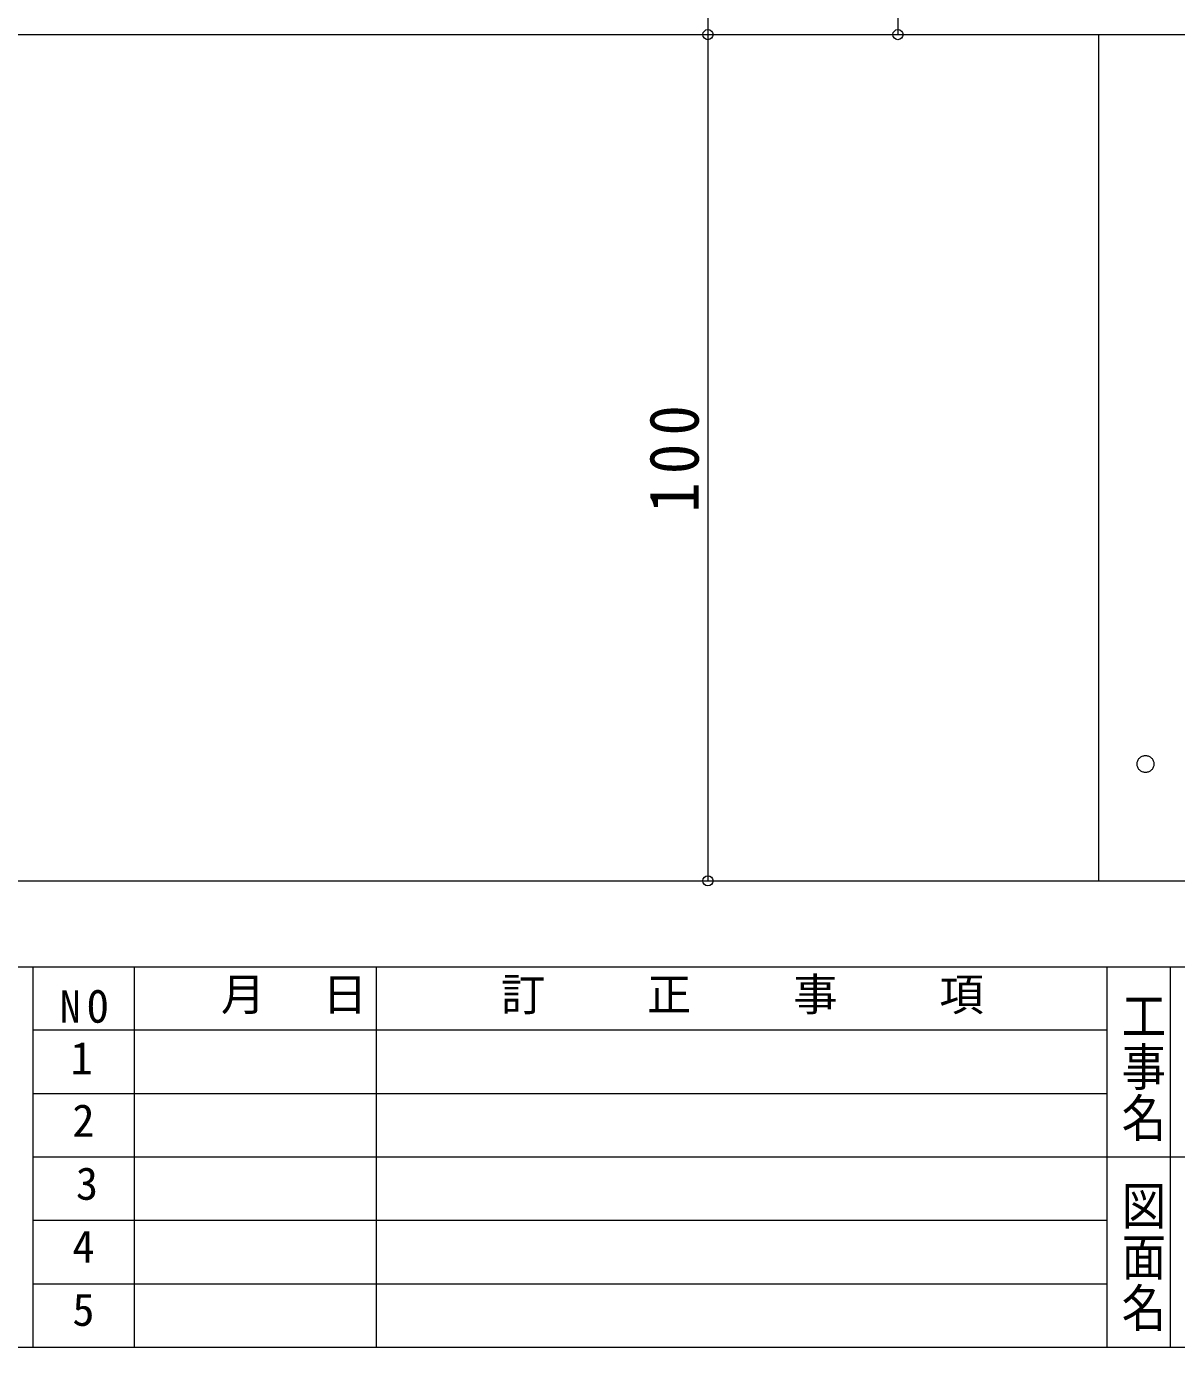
# Model space of a CAD drawing. Units: millimetres on the paper, with parts at other scales. Extents: x -848 to 394, y -812 to -536.
# Drawn here: x 73.6 to 141.5, y -811.7 to -733.6 of the extents above; entities that cross this region are included whole.
import ezdxf
from ezdxf.enums import TextEntityAlignment as Align

# ---------------------------------------------------------------- set-up
doc = ezdxf.new("R2010")
doc.units = ezdxf.units.MM
doc.header["$PDMODE"] = 32
doc.header["$PDSIZE"] = 0.6
doc.linetypes.add('DOUBLE_CHAIN1', pattern=[8.8, 5, -1, 0.6, -0.6, 0.6, -1])
doc.layers.add('1-9_hojyosen', color=7, linetype='Continuous', lineweight=9)
doc.layers.add('F-0', color=5, linetype='Continuous', lineweight=9)
doc.styles.add('@ＭＳ ゴシック', font='')
doc.styles.add('ＭＳ ゴシック', font='')
doc.styles.get('@ＭＳ ゴシック').set_extended_font_data('@MS Gothic')
doc.styles.get('ＭＳ ゴシック').set_extended_font_data('MS Gothic')

msp = doc.modelspace()

# ---------------------------------------------------------------- linework, layer by layer
at = {"layer": '1-9_hojyosen', "color": 3}
for p, q in [((113.84, -612.349), (113.84, -734.113)), ((125.071, -733.113), (125.071, -734.113)), ((113.84, -734.113), (136.237, -734.113)), ((113.84, -734.113), (113.84, -784.113)), ((125.071, -734.113), (136.237, -734.113))]:
    msp.add_line(p, q, dxfattribs=at)
at = {"layer": '1-9_hojyosen'}
for p, q in [((42.156, -734.113), (175.416, -734.113)), ((136.916, -734.113), (136.916, -784.113)), ((42.156, -784.113), (319.662, -784.113))]:
    msp.add_line(p, q, dxfattribs=at)
at = {"layer": '1-9_hojyosen', "color": 6, "linetype": 'DOUBLE_CHAIN1'}
msp.add_circle((139.705, -777.209), 0.5, dxfattribs=at)
at = {"layer": '1-9_hojyosen', "color": 134}
for p in [(113.84, -734.113), (125.071, -734.113), (113.84, -784.113)]:
    msp.add_point(p, dxfattribs=at)
at = {"layer": 'F-0'}
for p, q in [((-8.133, -789.19), (73.928, -789.19)), ((-8.133, -789.19), (137.417, -789.19)), ((73.928, -789.19), (73.928, -811.69)), ((79.928, -789.19), (79.928, -811.69)), ((94.222, -789.19), (94.222, -811.69)), ((137.417, -789.19), (203.092, -789.19)), ((137.417, -792.94), (73.928, -792.94)), ((137.417, -796.69), (73.928, -796.69)), ((137.417, -800.44), (73.928, -800.44)), ((203.092, -800.44), (137.417, -800.44)), ((137.417, -804.19), (73.928, -804.19)), ((137.417, -807.94), (73.928, -807.94)), ((73.928, -811.69), (-8.133, -811.69)), ((383.867, -811.69), (-8.133, -811.69))]:
    msp.add_line(p, q, dxfattribs=at)
for points in [[(137.417, -789.19), (137.417, -800.44), (137.417, -811.69)], [(141.167, -789.19), (141.167, -800.44), (141.167, -811.69)]]:
    msp.add_lwpolyline(points, dxfattribs=at)

# ---------------------------------------------------------------- texts
at = {"layer": '1-9_hojyosen', "insert": (113.34, -762.363), "char_height": 2.933, "attachment_point": 7, "rotation": 90, "style": 'ＭＳ ゴシック'}
msp.add_mtext('\\T1.27;\\W0.9;100', dxfattribs=at)
at = {"layer": 'F-0', "color": 7, "style": 'ＭＳ ゴシック'}
for s, p in [('月', (85.047, -792.362)), ('日', (91.063, -792.362)), ('訂', (101.596, -792.362)), ('正', (110.235, -792.362)), ('事', (118.874, -792.362)), ('項', (127.513, -792.362)), ('1', (76.16, -796.128)), ('2', (76.27, -799.81)), ('3', (76.477, -803.535)), ('4', (76.27, -807.259)), ('5', (76.27, -810.984))]:
    msp.add_text(s, height=1.924, dxfattribs=at).set_placement(p, align=Align.BOTTOM_LEFT)
at = {"layer": 'F-0', "color": 7, "style": '@ＭＳ ゴシック', "width": 1.15}
for s, p in [('工事名', (138.031, -790.549)), ('図面名', (138.033, -801.771))]:
    msp.add_text(s, height=1.924, rotation=270, dxfattribs=at).set_placement(p, align=Align.BOTTOM_LEFT)
at = {"layer": 'F-0', "color": 7, "insert": (75.521, -792.528), "char_height": 1.924, "attachment_point": 7, "style": 'ＭＳ ゴシック'}
msp.add_mtext('\\T1.31;\\W0.95;NO', dxfattribs=at)

doc.saveas('drawing.dxf')
